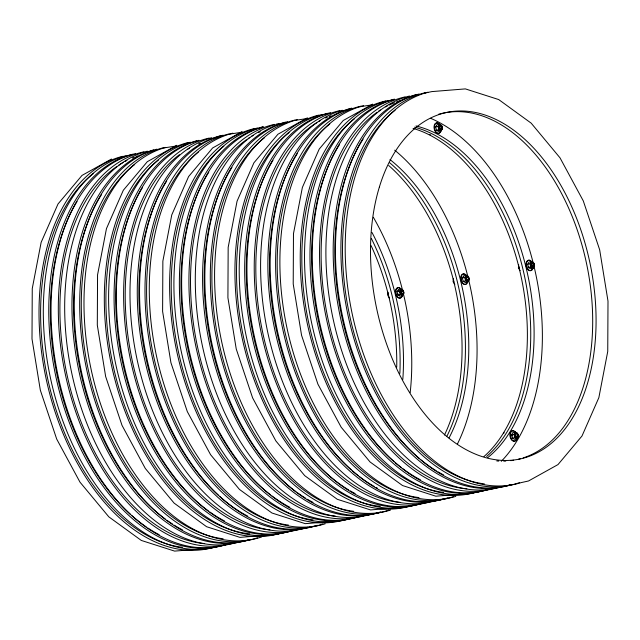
<?xml version="1.0" encoding="UTF-8"?>
<svg xmlns="http://www.w3.org/2000/svg" width="640" height="640" viewBox="0 0 640 640"><rect width="100%" height="100%" fill="white"/><g stroke="black" fill="none" stroke-linecap="round" stroke-linejoin="round"><path stroke-width="0.96" d="M388.096 292.232L387.792 295.456L389.528 298.048M453.4 278.504L453.096 281.728L454.832 284.328M518.704 264.776L518.4 268L520.144 270.6M435.64 126.952L437 124.728L439.408 124.224L441.6 125.36L442.424 128.72L441.072 130.944L438.656 131.448L436.472 130.312L435.64 126.952L438.056 126.448L439.408 124.224M397.048 291.712L398.4 289.488L400.816 288.984L403 290.12L403.832 293.48L402.472 295.704L400.056 296.208L397.872 295.072L397.048 291.712L399.456 291.208L400.816 288.984M462.352 277.992L463.704 275.768L466.12 275.256L468.304 276.392L469.136 279.752L467.776 281.976L465.36 282.488L463.176 281.352L462.352 277.992L464.76 277.48L466.12 275.256M527.656 264.264L529.008 262.04L531.424 261.536L533.608 262.672L534.44 266.032L533.08 268.256L530.672 268.76L528.48 267.624L527.656 264.264L530.064 263.76L531.424 261.536M511.536 434.8L512.896 432.576L515.304 432.064L517.496 433.2L518.32 436.568L516.968 438.792L514.552 439.296L512.368 438.16L511.536 434.8L513.952 434.288L515.304 432.064M111.496 159.016L82.016 175.408L58 204L41.144 242.352L32.256 288.56L32 338.864L40.336 390.208L56.704 439.08L79.984 482.152L108.816 516.84L141.312 540.44L174.632 551.104L208.112 548.408M176.8 145.288L147.32 161.68L123.304 190.272L106.456 228.632L97.56 274.84L97.304 325.144L105.64 376.48L122.008 425.352L145.288 468.432L174.12 503.12L206.616 526.72L239.944 537.376L273.416 534.68M242.104 131.568L212.624 147.96L188.608 176.544L171.76 214.904L162.864 261.112L162.608 311.416L170.944 362.752L187.312 411.624L210.592 454.704L239.424 489.392L271.92 512.992L305.248 523.656L338.72 520.96M307.408 117.84L277.928 134.232L253.912 162.824L237.064 201.176L228.168 247.384L227.912 297.696L236.248 349.032L252.616 397.904L275.896 440.976L304.728 475.664L337.224 499.272L370.552 509.928L404.024 507.232M372.712 104.112L343.232 120.504L319.216 149.096L302.368 187.456L293.472 233.664L293.216 283.968L301.56 335.304L317.92 384.176L341.2 427.256L370.032 461.944L402.528 485.544L435.856 496.208L469.328 493.512M163.848 147.928L176.552 145.984M229.152 134.2L241.856 132.256M294.456 120.472L307.16 118.536M359.76 106.752L372.464 104.808M425.064 93.024L431.888 91.592L465.368 88.896L498.688 99.56L531.184 123.16L560.016 157.848L583.296 200.92L599.664 249.792L608 301.136L607.744 351.44L598.856 397.648L582 436L557.984 464.592L528.504 480.984L521.112 482.624A200.824 123.664 78.1 0 1 354.016 321.936A200.824 123.664 78.1 0 1 427.88 92.224M436.472 130.312L438.88 129.808L441.072 130.944M397.872 295.072L400.288 294.568L402.472 295.704M463.176 281.352L465.592 280.84L467.776 281.976M528.48 267.624L530.896 267.12L533.08 268.256M512.368 438.16L514.776 437.656L516.968 438.792M530.064 263.76L530.896 267.12M438.056 126.448L438.88 129.808M513.952 434.288L514.776 437.656M464.76 277.48L465.592 280.84M399.456 291.208L400.288 294.568M399.112 295A2.232 1.376 78.1 0 1 398.744 294.792M398.408 294.448A2.232 1.376 78.1 0 1 398.128 294M398.216 290.968A2.232 1.376 78.1 0 1 398.52 290.744M402.448 294.064A1.864 1.144 78.1 0 1 401.032 292.256A1.864 1.144 78.1 0 1 401.936 290.392M403.352 292.2A1.864 1.144 78.1 0 0 402.248 290.448A2.232 1.376 78.1 0 1 402.528 290.736M403.32 293.128A1.864 1.144 78.1 0 1 402.992 293.808M403.408 293.336A2.232 1.376 78.1 0 1 401.28 293.84A2.232 1.376 78.1 0 1 401.088 290.368A2.232 1.376 78.1 0 1 403.312 291.656M402.448 294.056A1.864 1.144 78.1 0 1 401.848 294.072M401.544 293.896A1.864 1.144 78.1 0 1 400.72 291.84A1.864 1.144 78.1 0 1 401.648 290.448M402.264 290.688A1.864 1.144 78.1 0 1 402.544 290.968M402.96 291.784A1.864 1.144 78.1 0 1 403.064 292.264M402.72 294.216A2.232 1.376 78.1 0 1 400.424 292.64A2.232 1.376 78.1 0 1 401.824 290.184M402.816 291.184A2.232 1.376 78.1 0 1 403.024 291.72M403.12 293.392A2.232 1.376 78.1 0 1 402.96 293.856M402.16 294.12A1.864 1.144 78.1 0 1 400.456 292.376A1.864 1.144 78.1 0 1 401.672 290.568M402.672 293.92A2.232 1.376 78.1 0 1 400.208 292.984A2.232 1.376 78.1 0 1 401.544 290.24M388.536 295.4A5.336 3.288 78.1 0 1 388.312 294.032M401.928 295.912A5.336 3.288 78.1 0 1 396.088 295.216A5.336 3.288 78.1 0 1 398.384 287.696M399.272 287.976A5.336 3.288 78.1 0 1 400.888 289.52M402.592 294.6A5.336 3.288 78.1 0 1 398.184 297.432A5.336 3.288 78.1 0 1 396.232 289.512A5.336 3.288 78.1 0 1 401.32 289.424M371.4 238.56A177.12 109.064 78.1 0 1 399.856 373.36M371.096 245.632A177.12 109.064 78.1 0 1 396.72 367.144M282.04 532.672A200.824 123.664 78.1 0 1 113.312 373.272A200.824 123.664 78.1 0 1 187.944 142.6M291.784 530.624A200.824 123.664 78.1 0 1 123.248 372A200.824 123.664 78.1 0 1 196.744 140.8M302.232 528.312A200.824 123.664 78.1 0 1 132.424 368.424A200.824 123.664 78.1 0 1 209.152 138.088M307.704 527.28A200.824 123.664 78.1 0 1 139.36 369.416A200.824 123.664 78.1 0 1 211.728 137.704M317.256 525.272A200.824 123.664 78.1 0 1 148.536 365.872A200.824 123.664 78.1 0 1 223.168 135.2M322.712 524.12A200.824 123.664 78.1 0 1 153.992 364.728A200.824 123.664 78.1 0 1 228.624 134.048M249.696 533.8A198.336 122.128 78.1 0 1 114.984 373.648A198.336 122.128 78.1 0 1 158.512 159.984M284.52 532.352A200.824 123.664 78.1 0 1 117.616 372.424A200.824 123.664 78.1 0 1 190.344 142.2M292.256 530.72A200.824 123.664 78.1 0 1 125.16 370.032A200.824 123.664 78.1 0 1 199.024 140.32M269.984 529.832A198.336 122.128 78.1 0 1 134.096 368.832A198.336 122.128 78.1 0 1 179.44 154.68M187.904 149.088A198.336 122.128 78.1 0 1 189.648 148.112M198.6 143.928A198.336 122.128 78.1 0 1 200.424 143.24M313.184 526.328A200.824 123.664 78.1 0 1 145.904 364.864A200.824 123.664 78.1 0 1 220.888 135.68M325.2 523.8A200.824 123.664 78.1 0 1 157.92 362.336A200.824 123.664 78.1 0 1 232.912 133.152M288.408 525.032A198.336 122.128 78.1 0 1 155.48 364.344A198.336 122.128 78.1 0 1 198.384 152.072M224.512 520.992A198.336 122.128 78.1 0 1 209.936 512.072M208.336 510.92A198.336 122.128 78.1 0 1 142.368 187.768M247.712 516.112A198.336 122.128 78.1 0 1 219.736 496.496M218.208 495.112A198.336 122.128 78.1 0 1 166.664 181.128M438.072 130.296A2.232 1.376 78.1 0 1 437.704 130.232M436.568 126.552A2.232 1.376 78.1 0 1 436.808 126.2M441.784 128.736A1.864 1.144 78.1 0 1 440.016 128.6A1.864 1.144 78.1 0 1 439.984 125.88M440.24 125.688A1.864 1.144 78.1 0 1 440.84 125.672M441.144 125.848A1.864 1.144 78.1 0 1 441.84 126.952M441.944 127.424A1.864 1.144 78.1 0 1 441.912 128.352M441.84 129.024A2.232 1.376 78.1 0 1 439.768 128.928A2.232 1.376 78.1 0 1 439.592 125.696A2.232 1.376 78.1 0 1 441.688 126.352M441.904 126.88A2.232 1.376 78.1 0 1 441.992 128.56M439.368 126.624A1.864 1.144 78.1 0 0 440.752 129.352A1.864 1.144 78.1 0 1 439.296 128.376A1.864 1.144 78.1 0 1 439.304 126.184M439.496 126.24A1.864 1.144 78.1 0 1 440.552 125.736M441.008 129.672A2.232 1.376 78.1 0 1 438.936 127.296A2.232 1.376 78.1 0 1 440.784 125.616M441.552 129.08A2.232 1.376 78.1 0 1 441.312 129.44M440.752 129.344A1.864 1.144 78.1 0 1 439.232 128.304A1.864 1.144 78.1 0 1 439.408 126M441.024 129.504A2.232 1.376 78.1 0 1 438.672 127.64A2.232 1.376 78.1 0 1 440.496 125.68M430.696 134.92A5.336 3.288 78.1 0 1 429.808 134.64M440.072 132.176A5.336 3.288 78.1 0 1 434.248 129.144A5.336 3.288 78.1 0 1 437.864 123.216M440.952 131.064A5.336 3.288 78.1 0 1 436.232 132.152A5.336 3.288 78.1 0 1 434.976 124.408A5.336 3.288 78.1 0 1 439.912 124.664M529.016 267A2.232 1.376 78.1 0 1 528.736 266.544M533.8 266.056A1.864 1.144 78.1 0 1 531.928 265.72A1.864 1.144 78.1 0 1 532.256 263.008A1.864 1.144 78.1 0 0 531.712 263.264M532.256 263.008A1.864 1.144 78.1 0 1 533.96 264.752M534.016 265.88A2.232 1.376 78.1 0 1 531.888 266.392A2.232 1.376 78.1 0 1 531.696 262.92A2.232 1.376 78.1 0 1 533.92 264.208M533.056 266.608A1.864 1.144 78.1 0 1 532.456 266.624M532.152 266.448A1.864 1.144 78.1 0 1 531.512 263.56M533.392 263.896A1.864 1.144 78.1 0 1 533.672 264.808M533.648 265.736A1.864 1.144 78.1 0 1 533.512 266.12M533.728 265.944A2.232 1.376 78.1 0 1 532.056 266.88A2.232 1.376 78.1 0 1 530.96 264.152A2.232 1.376 78.1 0 1 532.44 262.728M532.8 262.944A2.232 1.376 78.1 0 1 533.136 263.288M533.024 266.48A1.864 1.144 78.1 0 1 531.112 265.168A1.864 1.144 78.1 0 1 532.28 263.12M533.28 266.464A2.232 1.376 78.1 0 1 530.816 265.536A2.232 1.376 78.1 0 1 532.152 262.792M519.144 267.952A5.336 3.288 78.1 0 1 518.92 266.584M532.536 268.464A5.336 3.288 78.1 0 1 527.816 269.56A5.336 3.288 78.1 0 1 526.56 261.808A5.336 3.288 78.1 0 1 531.496 262.064M533.2 267.152A5.336 3.288 78.1 0 1 528.792 269.984A5.336 3.288 78.1 0 1 526.84 262.056A5.336 3.288 78.1 0 1 531.928 261.976M532.968 266.552A1.864 1.144 78.1 0 1 531.152 265.232A1.864 1.144 78.1 0 1 532.104 263.064M414.52 127.152A177.12 109.064 78.1 0 1 524.176 274.616A177.12 109.064 78.1 0 1 486.624 456.448M394.688 150.168A190.024 117.008 78.1 0 1 467.968 277.016M468.672 279.88A190.024 117.008 78.1 0 1 457.456 443.968M389.992 159.584A177.12 109.064 78.1 0 1 449.064 437.896M389.752 162.824A177.12 109.064 78.1 0 1 447 436.056M413.072 128.384A177.12 109.064 78.1 0 1 520.992 276.112A177.12 109.064 78.1 0 1 483.96 456.552M412.648 505.224A200.824 123.664 78.1 0 1 243.928 345.824A200.824 123.664 78.1 0 1 318.56 115.152M416.936 504.32A200.824 123.664 78.1 0 1 248.4 345.696A200.824 123.664 78.1 0 1 321.896 114.496M422.392 503.176A200.824 123.664 78.1 0 1 253.856 344.544A200.824 123.664 78.1 0 1 327.352 113.344M432.84 500.856A200.824 123.664 78.1 0 1 263.032 340.968A200.824 123.664 78.1 0 1 339.76 110.64M438.312 499.824A200.824 123.664 78.1 0 1 269.968 341.968A200.824 123.664 78.1 0 1 342.336 110.256M447.864 497.816A200.824 123.664 78.1 0 1 279.52 339.96A200.824 123.664 78.1 0 1 351.888 108.248M453.328 496.672A200.824 123.664 78.1 0 1 284.232 335.728A200.824 123.664 78.1 0 1 361.136 106.144M380.312 506.344A198.336 122.128 78.1 0 1 245.592 346.2A198.336 122.128 78.1 0 1 289.12 132.536M422.864 503.272A200.824 123.664 78.1 0 1 255.584 341.808A200.824 123.664 78.1 0 1 330.576 112.624M400.592 502.384A198.336 122.128 78.1 0 1 263.288 335.24A198.336 122.128 78.1 0 1 316.776 122.672M318.512 121.64A198.336 122.128 78.1 0 1 320.264 120.656M325.592 118A198.336 122.128 78.1 0 1 327.4 117.216M329.208 116.48A198.336 122.128 78.1 0 1 331.032 115.784M443.792 498.872A200.824 123.664 78.1 0 1 276.512 337.416A200.824 123.664 78.1 0 1 351.496 108.224M455.808 496.352A200.824 123.664 78.1 0 1 288.528 334.888A200.824 123.664 78.1 0 1 363.52 105.704M419.016 497.584A198.336 122.128 78.1 0 1 285.904 336.136A198.336 122.128 78.1 0 1 329.792 123.984M355.12 493.536A198.336 122.128 78.1 0 1 350.256 490.864M348.632 489.904A198.336 122.128 78.1 0 1 272.976 160.32M377.512 488.24A198.336 122.128 78.1 0 1 375.888 487.36M374.264 486.456A198.336 122.128 78.1 0 1 359.744 476.808M358.152 475.584A198.336 122.128 78.1 0 1 352.664 471.072M351.112 469.728A198.336 122.128 78.1 0 1 297.272 153.672M512.272 435.992A2.232 1.376 78.1 0 1 512.312 434.888M517.816 436.224A1.864 1.144 78.1 0 1 516.32 436.936M516.04 436.648A1.864 1.144 78.1 0 1 515.68 434.048A1.864 1.144 78.1 0 1 517.32 434.008M517.56 434.384A1.864 1.144 78.1 0 1 517.84 435.296M517.96 435.896A2.232 1.376 78.1 0 1 516.352 437.44A2.232 1.376 78.1 0 1 515.152 434.456A2.232 1.376 78.1 0 1 516.968 433.432M517.304 433.776A2.232 1.376 78.1 0 1 517.8 434.752M516.648 437.224A1.864 1.144 78.1 0 1 515.344 435.888A1.864 1.144 78.1 0 1 515.592 433.808M515.848 433.616A1.864 1.144 78.1 0 1 516.448 433.608A2.232 1.376 78.1 0 0 514.648 434.24A2.232 1.376 78.1 0 0 515.304 437.192A2.232 1.376 78.1 0 0 517.16 437.016M517.448 434.888A1.864 1.144 78.1 0 1 517.552 435.36M517.528 436.28A1.864 1.144 78.1 0 1 516.936 437.152M517.672 435.952A2.232 1.376 78.1 0 1 516.064 437.504A2.232 1.376 78.1 0 1 514.864 434.52A2.232 1.376 78.1 0 1 516.68 433.488M516.056 437.232A1.864 1.144 78.1 0 1 514.952 435.48A1.864 1.144 78.1 0 1 515.56 433.68M517.104 436.728A1.864 1.144 78.1 0 1 516.904 437.024M503.496 433.528A5.336 3.288 78.1 0 1 504.128 432.776M515.968 440.024A5.336 3.288 78.1 0 1 510.144 436.992A5.336 3.288 78.1 0 1 513.76 431.064M517.088 437.688A5.336 3.288 78.1 0 1 512.68 440.52A5.336 3.288 78.1 0 1 510.72 432.592A5.336 3.288 78.1 0 1 515.808 432.512M516.28 437.264A1.864 1.144 78.1 0 1 515.04 435.768A1.864 1.144 78.1 0 1 515.424 433.768M517.072 436.824A1.864 1.144 78.1 0 1 516.848 437.088M216.736 546.4A200.824 123.664 78.1 0 1 48.008 387A200.824 123.664 78.1 0 1 122.64 156.328M236.032 542.344A200.824 123.664 78.1 0 1 66.936 381.4A200.824 123.664 78.1 0 1 143.84 151.816M249.68 539.472A200.824 123.664 78.1 0 1 81.328 381.616A200.824 123.664 78.1 0 1 153.704 149.904M257.408 537.848A200.824 123.664 78.1 0 1 88.688 378.448A200.824 123.664 78.1 0 1 163.32 147.776M261.696 536.944A200.824 123.664 78.1 0 1 93.352 379.088A200.824 123.664 78.1 0 1 165.72 147.376M219.216 546.072A200.824 123.664 78.1 0 1 52.128 385.384A200.824 123.664 78.1 0 1 125.984 155.672M224.68 544.928A200.824 123.664 78.1 0 1 57.4 383.464A200.824 123.664 78.1 0 1 132.384 154.28M226.952 544.448A200.824 123.664 78.1 0 1 59.496 382.216A200.824 123.664 78.1 0 1 135.608 153.568M204.68 543.552A198.336 122.128 78.1 0 1 68.248 380.264A198.336 122.128 78.1 0 1 116.616 166.616M118.304 165.472A198.336 122.128 78.1 0 1 123.472 162.32M125.224 161.36A198.336 122.128 78.1 0 1 127 160.448M132.392 158.016A198.336 122.128 78.1 0 1 134.208 157.304M136.032 156.64A198.336 122.128 78.1 0 1 137.864 156.024M240.6 541.584A200.824 123.664 78.1 0 1 73.504 380.888A200.824 123.664 78.1 0 1 147.36 151.176M250.152 539.576A200.824 123.664 78.1 0 1 83.056 378.88A200.824 123.664 78.1 0 1 156.912 149.168M182.424 547.312A198.336 122.128 78.1 0 1 49.312 385.856A198.336 122.128 78.1 0 1 93.208 173.704M223.104 538.76A198.336 122.128 78.1 0 1 89.808 376.552A198.336 122.128 78.1 0 1 134.696 164.528M159.208 534.712A198.336 122.128 78.1 0 1 147.856 528.008M146.248 526.912A198.336 122.128 78.1 0 1 132 515.776M130.464 514.408A198.336 122.128 78.1 0 1 77.056 201.496M182.408 529.84A198.336 122.128 78.1 0 1 174.296 525.208M172.68 524.184A198.336 122.128 78.1 0 1 167.032 520.344M165.432 519.184A198.336 122.128 78.1 0 1 101.36 194.848M430.72 118.352A190.024 117.008 78.1 0 1 533.032 262.336M533.976 266.16A190.024 117.008 78.1 0 1 501.28 461.32M415.968 125.968A177.12 109.064 78.1 0 1 527.696 274.624A177.12 109.064 78.1 0 1 487.712 457.624M513.656 460.232A177.12 109.064 78.1 0 1 510.72 460.656M505.76 461.088A177.12 109.064 78.1 0 1 503.768 461.152M498.76 461.08A177.12 109.064 78.1 0 1 496.76 460.952M438.48 114.312A177.12 109.064 78.1 0 1 584.424 254.312A177.12 109.064 78.1 0 1 523.152 457.912M520.376 458.744A177.12 109.064 78.1 0 1 518.48 459.232M477.952 491.496A200.824 123.664 78.1 0 1 308.864 330.552A200.824 123.664 78.1 0 1 385.768 100.968M487.696 489.448A200.824 123.664 78.1 0 1 318.784 329.28A200.824 123.664 78.1 0 1 394.552 99.144M489.968 488.968A200.824 123.664 78.1 0 1 321.624 331.112A200.824 123.664 78.1 0 1 393.992 99.4M498.152 487.136A200.824 123.664 78.1 0 1 328.336 327.248A200.824 123.664 78.1 0 1 405.064 96.912M510.896 484.576A200.824 123.664 78.1 0 1 342.36 325.944A200.824 123.664 78.1 0 1 415.856 94.744M519.528 482.64A200.824 123.664 78.1 0 1 349.896 323.528A200.824 123.664 78.1 0 1 425.488 92.64M480.432 491.176A200.824 123.664 78.1 0 1 313.16 329.712A200.824 123.664 78.1 0 1 388.144 100.528M466.88 488.728A198.336 122.128 78.1 0 1 329.824 326.888A198.336 122.128 78.1 0 1 377 112.296M378.672 111.136A198.336 122.128 78.1 0 1 380.368 110.016M385.568 106.936A198.336 122.128 78.1 0 1 387.328 106M389.112 105.112A198.336 122.128 78.1 0 1 394.512 102.752M396.336 102.064A198.336 122.128 78.1 0 1 400 100.832M501.816 486.68A200.824 123.664 78.1 0 1 334.536 325.216A200.824 123.664 78.1 0 1 409.528 96.032M511.368 484.672A200.824 123.664 78.1 0 1 344.088 323.208A200.824 123.664 78.1 0 1 419.08 94.024M443.648 492.408A198.336 122.128 78.1 0 1 310.536 330.96A198.336 122.128 78.1 0 1 354.424 118.808M484.32 483.864A198.336 122.128 78.1 0 1 351.208 322.408A198.336 122.128 78.1 0 1 395.096 110.256M420.424 479.816A198.336 122.128 78.1 0 1 402.648 468.56M401.056 467.352A198.336 122.128 78.1 0 1 395.544 462.888M393.992 461.552A198.336 122.128 78.1 0 1 339.376 144.824M443.624 474.936A198.336 122.128 78.1 0 1 437.944 471.784M436.328 470.808A198.336 122.128 78.1 0 1 421.088 459.968M419.52 458.672A198.336 122.128 78.1 0 1 363.136 139.072M463.28 277.6A2.232 1.376 78.1 0 1 463.824 277.016M468.496 279.784A1.864 1.144 78.1 0 1 467.136 280.112M466.856 279.824A1.864 1.144 78.1 0 1 466.696 276.928A1.864 1.144 78.1 0 1 468.552 278M468.552 280.072A2.232 1.376 78.1 0 1 466.392 279.832A2.232 1.376 78.1 0 1 466.488 276.552A2.232 1.376 78.1 0 1 468.616 277.928M468.008 280.144A1.864 1.144 78.1 0 1 466.096 278.832A1.864 1.144 78.1 0 1 467.264 276.784M468.088 277.624A1.864 1.144 78.1 0 1 468.264 278.064M468.264 280.128A2.232 1.376 78.1 0 1 466.408 280.304A2.232 1.376 78.1 0 1 465.752 277.36A2.232 1.376 78.1 0 1 467.496 276.672M468.12 277.464A2.232 1.376 78.1 0 1 468.328 277.992M466.872 280.408A1.864 1.144 78.1 0 1 465.792 278.808A1.864 1.144 78.1 0 1 466.208 276.968M466.48 276.816A1.864 1.144 78.1 0 1 466.776 276.792M467.92 279.904A1.864 1.144 78.1 0 1 467.368 280.432M467.976 280.192A2.232 1.376 78.1 0 1 466.12 280.368A2.232 1.376 78.1 0 1 465.464 277.416A2.232 1.376 78.1 0 1 467.208 276.728M465.64 277.408A1.864 1.144 78.1 0 1 465.84 277.112M453.84 281.68A5.336 3.288 78.1 0 1 453.616 280.304M467.232 282.192A5.336 3.288 78.1 0 1 463.056 283.8A5.336 3.288 78.1 0 1 460.792 277.04A5.336 3.288 78.1 0 1 464.576 274.256M467.664 282.104A5.336 3.288 78.1 0 1 462.944 283.192A5.336 3.288 78.1 0 1 461.688 275.44A5.336 3.288 78.1 0 1 466.624 275.704M373.336 217.272A190.024 117.008 78.1 0 1 402.424 289.784M403.368 293.608A190.024 117.008 78.1 0 1 410.184 392.536M372.008 232.504A177.12 109.064 78.1 0 1 402.808 379.464M388.704 165.512A177.12 109.064 78.1 0 1 444.48 435.032M347.344 518.944A200.824 123.664 78.1 0 1 178.432 358.776A200.824 123.664 78.1 0 1 254.2 128.64M367.536 514.584A200.824 123.664 78.1 0 1 197.728 354.696A200.824 123.664 78.1 0 1 274.456 124.368M380.288 512.024A200.824 123.664 78.1 0 1 211.752 353.4A200.824 123.664 78.1 0 1 285.248 122.2M388.92 510.088A200.824 123.664 78.1 0 1 219.288 350.976A200.824 123.664 78.1 0 1 294.88 120.096M349.824 518.624A200.824 123.664 78.1 0 1 182.552 357.16A200.824 123.664 78.1 0 1 257.536 127.976M355.288 517.48A200.824 123.664 78.1 0 1 188.008 356.016A200.824 123.664 78.1 0 1 262.992 126.824M357.56 517A200.824 123.664 78.1 0 1 190.648 357.072A200.824 123.664 78.1 0 1 263.384 126.848M335.288 516.104A198.336 122.128 78.1 0 1 199.04 353.576A198.336 122.128 78.1 0 1 246.392 139.752M248.064 138.584A198.336 122.128 78.1 0 1 249.76 137.464M251.472 136.392A198.336 122.128 78.1 0 1 253.208 135.368M258.496 132.568A198.336 122.128 78.1 0 1 260.288 131.728M371.208 514.128A200.824 123.664 78.1 0 1 204.672 355.736A200.824 123.664 78.1 0 1 275.16 124.528M276.096 124.248A200.824 123.664 78.1 0 1 278.92 123.48M380.76 512.12A200.824 123.664 78.1 0 1 213.664 351.432A200.824 123.664 78.1 0 1 287.528 121.72M390.504 510.072A200.824 123.664 78.1 0 1 223.408 349.384A200.824 123.664 78.1 0 1 297.272 119.672M313.04 519.856A198.336 122.128 78.1 0 1 179.928 358.408A198.336 122.128 78.1 0 1 223.816 146.256M353.712 511.312A198.336 122.128 78.1 0 1 220.6 349.864A198.336 122.128 78.1 0 1 264.488 137.712M289.816 507.264A198.336 122.128 78.1 0 1 272.04 496.016M270.448 494.8A198.336 122.128 78.1 0 1 208.768 172.272M313.016 502.392A198.336 122.128 78.1 0 1 307.336 499.24M305.72 498.264A198.336 122.128 78.1 0 1 297.64 492.896M296.04 491.728A198.336 122.128 78.1 0 1 231.968 167.4M400.984 291.128A2.232 1.376 78.1 0 0 402.64 294.408A2.232 1.376 78.1 0 0 403.392 291.064A2.232 1.376 78.1 0 0 400.984 291.128M401.352 291.272A1.864 1.144 78.1 0 0 402.736 294.008A1.864 1.144 78.1 0 0 403.36 291.224A1.864 1.144 78.1 0 0 401.352 291.272A1.864 1.144 78.1 0 0 402.736 294.008A1.864 1.144 78.1 0 0 403.344 291.216A1.864 1.144 78.1 0 0 401.336 291.288M439.568 126.352A2.232 1.376 78.1 0 0 441.232 129.632A2.232 1.376 78.1 0 0 441.976 126.296A2.232 1.376 78.1 0 0 439.568 126.352M439.936 126.528A1.864 1.144 78.1 0 0 441.328 129.248A1.864 1.144 78.1 0 0 441.936 126.456A1.864 1.144 78.1 0 0 439.936 126.528M531.592 263.68A2.232 1.376 78.1 0 0 533.248 266.952A2.232 1.376 78.1 0 0 534 263.616A2.232 1.376 78.1 0 0 531.592 263.68M531.944 263.84A1.864 1.144 78.1 0 0 533.344 266.56A1.864 1.144 78.1 0 0 533.952 263.768A1.864 1.144 78.1 0 0 531.944 263.84M515.472 434.224A2.232 1.376 78.1 0 0 517.128 437.504A2.232 1.376 78.1 0 0 517.88 434.168A2.232 1.376 78.1 0 0 515.472 434.224M515.832 434.376A1.864 1.144 78.1 0 0 517.224 437.096A1.864 1.144 78.1 0 0 517.832 434.296A1.864 1.144 78.1 0 0 515.832 434.376M379.408 186.912A177.12 109.064 78.1 0 0 497.12 459.944A177.12 109.064 78.1 0 0 573.256 210.208A177.12 109.064 78.1 0 0 379.408 186.912M466.288 277.4A2.232 1.376 78.1 0 0 467.944 280.68A2.232 1.376 78.1 0 0 468.696 277.344A2.232 1.376 78.1 0 0 466.288 277.4M466.64 277.56A1.864 1.144 78.1 0 0 468.04 280.28A1.864 1.144 78.1 0 0 468.648 277.488A1.864 1.144 78.1 0 0 466.64 277.56"/></g></svg>
